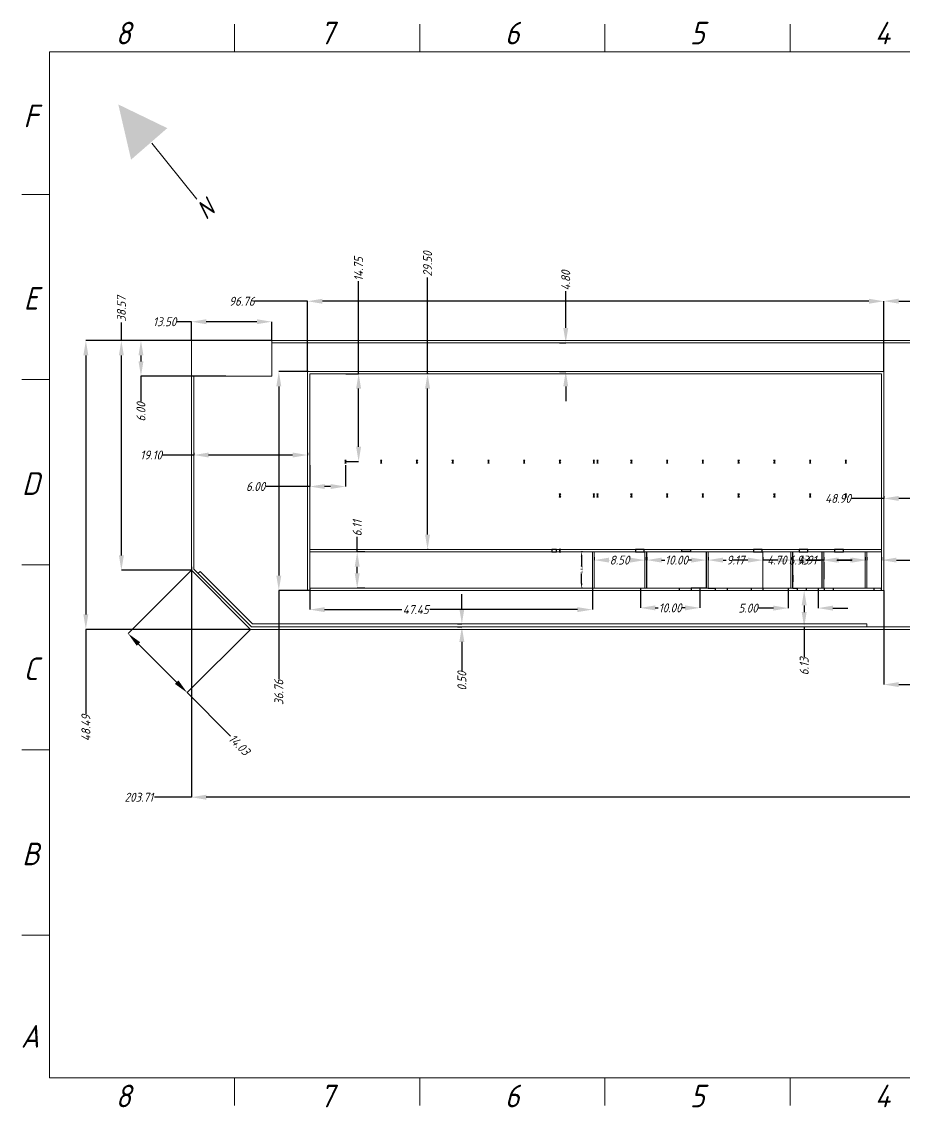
# Model space of a CAD drawing. Header units: millimetres. Extents: x 160413 to 1199701, y -1249241 to 191487.
# Drawn here: x 160413 to 308585, y -63670 to 118556 of the extents above; entities that cross this region are included whole.
import ezdxf

# ---------------------------------------------------------------- set-up
doc = ezdxf.new("R2010")
doc.units = ezdxf.units.MM
doc.header["$PDSIZE"] = -1
doc.styles.add('AM', font='geniso.shx', dxfattribs={"oblique": 15})
doc.styles.add('Geniso', font='geniso.shx', dxfattribs={"oblique": 15})
doc.dimstyles.new('AM', dxfattribs={"dimscale": 0, "dimtxt": 1500, "dimasz": 2500, "dimexe": 0.18, "dimexo": 0.0625, "dimgap": 0.09, "dimtad": 0, "dimlfac": 0.001, "dimzin": 0, "dimdsep": 46, "dimtxsty": 'Geniso', "dimcen": 0.09, "dimclrd": 1, "dimclre": 1, "dimadec": 0, "dimazin": 0, "dimtfac": 1, "dimtofl": 0, "dimtmove": 0, "dimatfit": 3, "dimfxl": 1, "dimtolj": 1, "dimtzin": 0, "dimarcsym": 0})
doc.dimstyles.new('Scale 1B2', dxfattribs={"dimscale": 0.32, "dimtxt": 1500, "dimasz": 2500, "dimexe": 0.18, "dimexo": 0.0625, "dimgap": 0.09, "dimtad": 0, "dimlfac": 0.001, "dimzin": 0, "dimdsep": 46, "dimtxsty": 'Geniso', "dimcen": 0.09, "dimclrd": 1, "dimclre": 1, "dimadec": 0, "dimazin": 0, "dimtfac": 1, "dimtofl": 0, "dimtmove": 0, "dimatfit": 3, "dimfxl": 1, "dimtolj": 1, "dimtzin": 0, "dimarcsym": 0})

# ---------------------------------------------------------------- blocks, each defined once
blk = doc.blocks.new('*D39')
at = {"color": 1, "lineweight": -2, "transparency": 16777216}
for p, q in [((208392, 71635), (199507, 71635)), ((208392, 59845), (208392, 71635)), ((302652, 71635), (210892, 71635)), ((305152, 59845), (305152, 71635))]:
    blk.add_line(p, q, dxfattribs=at)
at = {"color": 1, "transparency": 16777216}
for points in [[(210892, 72052), (210892, 71218), (208392, 71635)], [(302652, 72052), (302652, 71218), (305152, 71635)]]:
    blk.add_solid(points, dxfattribs=at)
at = {"layer": 'Defpoints', "color": 0, "transparency": 16777216}
for p in [(305152, 71635), (208392, 59845), (305152, 59845)]:
    blk.add_point(p, dxfattribs=at)
at = {"color": 0, "lineweight": 18, "transparency": 16777216, "insert": (197372, 71635), "char_height": 1500, "attachment_point": 5, "style": 'Geniso'}
blk.add_mtext('\\A1;96.76', dxfattribs=at)
blk = doc.blocks.new('*D38')
at = {"color": 1, "lineweight": -2, "transparency": 16777216}
for p, q in [((208482, 59845), (203574, 59845)), ((203575, 57345), (203575, 25585)), ((208682, 23085), (203574, 23085)), ((203575, 23085), (203575, 8187))]:
    blk.add_line(p, q, dxfattribs=at)
at = {"color": 1, "transparency": 16777216}
for points in [[(203158, 57345), (203991, 57345), (203575, 59845)], [(203158, 25585), (203991, 25585), (203575, 23085)]]:
    blk.add_solid(points, dxfattribs=at)
at = {"layer": 'Defpoints', "color": 0, "transparency": 16777216}
for p in [(208482, 59845), (203575, 23085), (208682, 23085)]:
    blk.add_point(p, dxfattribs=at)
at = {"color": 0, "lineweight": 18, "transparency": 16777216, "insert": (203575, 5980), "char_height": 1500, "attachment_point": 5, "rotation": 90, "style": 'Geniso'}
blk.add_mtext('\\A1;36.76', dxfattribs=at)
blk = doc.blocks.new('*D37')
at = {"color": 1, "lineweight": -2, "transparency": 16777216}
for p, q in [((305152, 23085), (305152, 7285)), ((323152, 22594), (323152, 7285)), ((307652, 7285), (320652, 7285)), ((323152, 7285), (325652, 7285))]:
    blk.add_line(p, q, dxfattribs=at)
at = {"color": 1, "transparency": 16777216}
for points in [[(307652, 7702), (307652, 6869), (305152, 7285)], [(320652, 7702), (320652, 6869), (323152, 7285)]]:
    blk.add_solid(points, dxfattribs=at)
at = {"layer": 'Defpoints', "color": 0, "transparency": 16777216}
for p in [(305152, 23085), (323152, 22594), (305152, 7285)]:
    blk.add_point(p, dxfattribs=at)
at = {"color": 0, "lineweight": 18, "transparency": 16777216, "insert": (327633, 7285), "char_height": 1500, "attachment_point": 5, "style": 'Geniso'}
blk.add_mtext('\\A1;18.00', dxfattribs=at)
blk = doc.blocks.new('*D29')
at = {"color": 1, "lineweight": -2, "transparency": 16777216}
for p, q in [((305152, 59758), (305152, 71648)), ((307652, 71647), (317292, 71647)), ((319792, 61045), (319792, 71648)), ((319792, 71647), (323543, 71647))]:
    blk.add_line(p, q, dxfattribs=at)
at = {"color": 1, "transparency": 16777216}
for points in [[(307652, 72064), (307652, 71231), (305152, 71647)], [(317292, 72064), (317292, 71231), (319792, 71647)]]:
    blk.add_solid(points, dxfattribs=at)
at = {"layer": 'Defpoints', "color": 0, "transparency": 16777216}
for p in [(319792, 71647), (319792, 61045), (305152, 59758)]:
    blk.add_point(p, dxfattribs=at)
at = {"color": 0, "lineweight": 18, "transparency": 16777216, "insert": (325542, 71647), "char_height": 1500, "attachment_point": 5, "style": 'Geniso'}
blk.add_mtext('\\A1;14.64', dxfattribs=at)
blk = doc.blocks.new('*D26')
at = {"color": 1, "lineweight": -2, "transparency": 16777216}
for p, q in [((291775, 23085), (291775, 23085)), ((291775, 20585), (291775, 19458)), ((291775, 16958), (291775, 16958)), ((291775, 16958), (291775, 11948))]:
    blk.add_line(p, q, dxfattribs=at)
at = {"color": 1, "transparency": 16777216}
for points in [[(291358, 20585), (292192, 20585), (291775, 23085)], [(291358, 19458), (292192, 19458), (291775, 16958)]]:
    blk.add_solid(points, dxfattribs=at)
at = {"layer": 'Defpoints', "color": 0, "transparency": 16777216}
for p in [(291775, 23085), (291775, 16958), (291775, 16958)]:
    blk.add_point(p, dxfattribs=at)
at = {"color": 0, "lineweight": 18, "transparency": 16777216, "insert": (291775, 10342), "char_height": 1500, "attachment_point": 5, "rotation": 90, "style": 'Geniso'}
blk.add_mtext('\\A1;6.13', dxfattribs=at)
blk = doc.blocks.new('*D25')
at = {"color": 1, "lineweight": -2, "transparency": 16777216}
for p, q in [((189292, 45820), (183969, 45820)), ((189292, 46202), (189292, 45819)), ((205892, 45820), (191792, 45820)), ((208392, 46202), (208392, 45819))]:
    blk.add_line(p, q, dxfattribs=at)
at = {"color": 1, "transparency": 16777216}
for points in [[(191792, 46236), (191792, 45403), (189292, 45820)], [(205892, 46236), (205892, 45403), (208392, 45820)]]:
    blk.add_solid(points, dxfattribs=at)
at = {"layer": 'Defpoints', "color": 0, "transparency": 16777216}
for p in [(189292, 46203), (208392, 46203), (208392, 45820)]:
    blk.add_point(p, dxfattribs=at)
at = {"color": 0, "lineweight": 18, "transparency": 16777216, "insert": (182135, 45820), "char_height": 1500, "attachment_point": 5, "style": 'Geniso'}
blk.add_mtext('\\A1;19.10', dxfattribs=at)
blk = doc.blocks.new('*D24')
at = {"color": 1, "lineweight": -2, "transparency": 16777216}
for p, q in [((194665, 65045), (180434, 65045)), ((180434, 62545), (180434, 61545)), ((194665, 59045), (180434, 59045)), ((180434, 59045), (180434, 54798))]:
    blk.add_line(p, q, dxfattribs=at)
at = {"color": 1, "transparency": 16777216}
for points in [[(180017, 62545), (180851, 62545), (180434, 65045)], [(180017, 61545), (180851, 61545), (180434, 59045)]]:
    blk.add_solid(points, dxfattribs=at)
at = {"layer": 'Defpoints', "color": 0, "transparency": 16777216}
for p in [(194665, 65045), (180434, 59045), (194665, 59045)]:
    blk.add_point(p, dxfattribs=at)
at = {"color": 0, "lineweight": 18, "transparency": 16777216, "insert": (180434, 53052), "char_height": 1500, "attachment_point": 5, "rotation": 90, "style": 'Geniso'}
blk.add_mtext('\\A1;6.00', dxfattribs=at)
blk = doc.blocks.new('*D23')
at = {"color": 1, "lineweight": -2, "transparency": 16777216}
for p, q in [((251749, 67145), (251749, 73326)), ((250690, 64645), (251749, 64645)), ((250690, 59845), (251749, 59845)), ((251749, 57345), (251749, 54845))]:
    blk.add_line(p, q, dxfattribs=at)
at = {"color": 1, "transparency": 16777216}
for points in [[(251332, 67145), (252166, 67145), (251749, 64645)], [(251332, 57345), (252166, 57345), (251749, 59845)]]:
    blk.add_solid(points, dxfattribs=at)
at = {"layer": 'Defpoints', "color": 0, "transparency": 16777216}
for p in [(250690, 64645), (251749, 64645), (250690, 59845)]:
    blk.add_point(p, dxfattribs=at)
at = {"color": 0, "lineweight": 18, "transparency": 16777216, "insert": (251749, 75107), "char_height": 1500, "attachment_point": 5, "rotation": 90, "style": 'Geniso'}
blk.add_mtext('\\A1;4.80', dxfattribs=at)
blk = doc.blocks.new('*D22')
at = {"color": 1, "lineweight": -2, "transparency": 16777216}
for p, q in [((177147, 65045), (177147, 68063)), ((188892, 65045), (177147, 65045)), ((177147, 28979), (177147, 62545)), ((188892, 26479), (177147, 26479))]:
    blk.add_line(p, q, dxfattribs=at)
at = {"color": 1, "transparency": 16777216}
for points in [[(176730, 62545), (177564, 62545), (177147, 65045)], [(176730, 28979), (177564, 28979), (177147, 26479)]]:
    blk.add_solid(points, dxfattribs=at)
at = {"layer": 'Defpoints', "color": 0, "transparency": 16777216}
for p in [(188892, 65045), (177147, 26479), (188892, 26479)]:
    blk.add_point(p, dxfattribs=at)
at = {"color": 0, "lineweight": 18, "transparency": 16777216, "insert": (177147, 70344), "char_height": 1500, "attachment_point": 5, "rotation": 90, "style": 'Geniso'}
blk.add_mtext('\\A1;38.57', dxfattribs=at)
blk = doc.blocks.new('*D21')
at = {"color": 1, "lineweight": -2, "transparency": 16777216}
for p, q in [((188892, 27036), (188893, -11626)), ((392598, 27044), (392600, -11619)), ((188893, -11626), (182730, -11626)), ((390100, -11619), (191393, -11626))]:
    blk.add_line(p, q, dxfattribs=at)
at = {"color": 1, "transparency": 16777216}
for points in [[(191393, -11209), (191393, -12043), (188893, -11626)], [(390100, -11202), (390100, -12036), (392600, -11619)]]:
    blk.add_solid(points, dxfattribs=at)
at = {"layer": 'Defpoints', "color": 0, "transparency": 16777216}
for p in [(188892, 27037), (392598, 27044), (392600, -11619)]:
    blk.add_point(p, dxfattribs=at)
at = {"color": 0, "lineweight": 18, "transparency": 16777216, "insert": (180074, -11626), "char_height": 1500, "attachment_point": 5, "rotation": 0.00205, "style": 'Geniso'}
blk.add_mtext('\\A1;203.71', dxfattribs=at)
blk = doc.blocks.new('*D20')
at = {"color": 1, "lineweight": -2, "transparency": 16777216}
for p, q in [((202392, 65045), (171181, 65045)), ((171182, 62545), (171182, 19058)), ((198814, 16558), (171181, 16558)), ((171182, 16558), (171182, 2402))]:
    blk.add_line(p, q, dxfattribs=at)
at = {"color": 1, "transparency": 16777216}
for points in [[(170765, 62545), (171598, 62545), (171182, 65045)], [(170765, 19058), (171598, 19058), (171182, 16558)]]:
    blk.add_solid(points, dxfattribs=at)
at = {"layer": 'Defpoints', "color": 0, "transparency": 16777216}
for p in [(202392, 65045), (171182, 16558), (198814, 16558)]:
    blk.add_point(p, dxfattribs=at)
at = {"color": 0, "lineweight": 18, "transparency": 16777216, "insert": (171182, 8), "char_height": 1500, "attachment_point": 5, "rotation": 90, "style": 'Geniso'}
blk.add_mtext('\\A1;48.49', dxfattribs=at)
blk = doc.blocks.new('*D15')
at = {"color": 1, "lineweight": -2, "transparency": 16777216}
for p, q in [((234308, 19958), (234308, 22458)), ((233551, 17458), (234308, 17458)), ((233551, 16958), (234308, 16958)), ((234308, 14458), (234308, 9616))]:
    blk.add_line(p, q, dxfattribs=at)
at = {"color": 1, "transparency": 16777216}
for points in [[(233891, 19958), (234725, 19958), (234308, 17458)], [(233891, 14458), (234725, 14458), (234308, 16958)]]:
    blk.add_solid(points, dxfattribs=at)
at = {"layer": 'Defpoints', "color": 0, "transparency": 16777216}
for p in [(233551, 17458), (233551, 16958), (234308, 16958)]:
    blk.add_point(p, dxfattribs=at)
at = {"color": 0, "lineweight": 18, "transparency": 16777216, "insert": (234308, 7879), "char_height": 1500, "attachment_point": 5, "rotation": 90, "style": 'Geniso'}
blk.add_mtext('\\A1;0.50', dxfattribs=at)
blk = doc.blocks.new('*D14')
at = {"color": 1, "lineweight": -2, "transparency": 16777216}
for p, q in [((228549, 59465), (228549, 75615)), ((228649, 59465), (228549, 59465)), ((228549, 32465), (228549, 56965)), ((228649, 29965), (228549, 29965))]:
    blk.add_line(p, q, dxfattribs=at)
at = {"color": 1, "transparency": 16777216}
for points in [[(228132, 56965), (228966, 56965), (228549, 59465)], [(228132, 32465), (228966, 32465), (228549, 29965)]]:
    blk.add_solid(points, dxfattribs=at)
at = {"layer": 'Defpoints', "color": 0, "transparency": 16777216}
for p in [(228549, 59465), (228650, 59465), (228650, 29965)]:
    blk.add_point(p, dxfattribs=at)
at = {"color": 0, "lineweight": 18, "transparency": 16777216, "insert": (228549, 77889), "char_height": 1500, "attachment_point": 5, "rotation": 90, "style": 'Geniso'}
blk.add_mtext('\\A1;29.50', dxfattribs=at)
blk = doc.blocks.new('*D13')
at = {"color": 1, "lineweight": -2, "transparency": 16777216}
for p, q in [((216973, 59465), (216973, 75008)), ((214832, 59465), (216973, 59465)), ((216973, 47215), (216973, 56965)), ((214832, 44715), (216973, 44715))]:
    blk.add_line(p, q, dxfattribs=at)
at = {"color": 1, "transparency": 16777216}
for points in [[(216556, 56965), (217389, 56965), (216973, 59465)], [(216556, 47215), (217389, 47215), (216973, 44715)]]:
    blk.add_solid(points, dxfattribs=at)
at = {"layer": 'Defpoints', "color": 0, "transparency": 16777216}
for p in [(214831, 59465), (216973, 59465), (214831, 44715)]:
    blk.add_point(p, dxfattribs=at)
at = {"color": 0, "lineweight": 18, "transparency": 16777216, "insert": (216973, 77036), "char_height": 1500, "attachment_point": 5, "rotation": 90, "style": 'Geniso'}
blk.add_mtext('\\A1;14.75', dxfattribs=at)
blk = doc.blocks.new('*D12')
at = {"color": 1, "lineweight": -2, "transparency": 16777216}
for p, q in [((208772, 44117), (208772, 40531)), ((214772, 44117), (214772, 40531)), ((208772, 40531), (201426, 40531)), ((212272, 40531), (211272, 40531))]:
    blk.add_line(p, q, dxfattribs=at)
at = {"color": 1, "transparency": 16777216}
for points in [[(211272, 40948), (211272, 40114), (208772, 40531)], [(212272, 40948), (212272, 40114), (214772, 40531)]]:
    blk.add_solid(points, dxfattribs=at)
at = {"layer": 'Defpoints', "color": 0, "transparency": 16777216}
for p in [(208772, 44117), (214772, 44117), (214772, 40531)]:
    blk.add_point(p, dxfattribs=at)
at = {"color": 0, "lineweight": 18, "transparency": 16777216, "insert": (199679, 40531), "char_height": 1500, "attachment_point": 5, "style": 'Geniso'}
blk.add_mtext('\\A1;6.00', dxfattribs=at)
blk = doc.blocks.new('*D11')
at = {"color": 1, "lineweight": -2, "transparency": 16777216}
for p, q in [((188892, 26479), (178266, 15853)), ((198814, 16557), (188188, 5932)), ((180034, 14086), (186420, 7700)), ((188188, 5932), (195475, -1355))]:
    blk.add_line(p, q, dxfattribs=at)
at = {"color": 1, "transparency": 16777216}
for points in [[(180329, 14380), (179740, 13791), (178266, 15854)], [(186715, 7994), (186126, 7405), (188188, 5932)]]:
    blk.add_solid(points, dxfattribs=at)
at = {"layer": 'Defpoints', "color": 0, "transparency": 16777216}
for p in [(188892, 26479), (198814, 16558), (188188, 5932)]:
    blk.add_point(p, dxfattribs=at)
at = {"color": 0, "lineweight": 18, "transparency": 16777216, "insert": (196935, -2815), "char_height": 1500, "attachment_point": 5, "rotation": 315, "style": 'Geniso'}
blk.add_mtext('\\A1;14.03', dxfattribs=at)
blk = doc.blocks.new('*D10')
at = {"color": 1, "lineweight": -2, "transparency": 16777216}
for p, q in [((305152, 38535), (299766, 38535)), ((305152, 38897), (305152, 38535)), ((351547, 38535), (307652, 38535)), ((354047, 38897), (354047, 38535))]:
    blk.add_line(p, q, dxfattribs=at)
at = {"color": 1, "transparency": 16777216}
for points in [[(307652, 38952), (307652, 38119), (305152, 38535)], [(351547, 38952), (351547, 38119), (354047, 38535)]]:
    blk.add_solid(points, dxfattribs=at)
at = {"layer": 'Defpoints', "color": 0, "transparency": 16777216}
for p in [(305152, 38897), (354047, 38897), (354047, 38535)]:
    blk.add_point(p, dxfattribs=at)
at = {"color": 0, "lineweight": 18, "transparency": 16777216, "insert": (297457, 38535), "char_height": 1500, "attachment_point": 5, "style": 'Geniso'}
blk.add_mtext('\\A1;48.90', dxfattribs=at)
blk = doc.blocks.new('*D7')
at = {"color": 1, "lineweight": -2, "transparency": 16777216}
for p, q in [((188892, 68194), (186392, 68194)), ((188892, 65045), (188892, 68194)), ((199892, 68194), (191392, 68194)), ((202392, 65045), (202392, 68194))]:
    blk.add_line(p, q, dxfattribs=at)
at = {"color": 1, "transparency": 16777216}
for points in [[(191392, 68611), (191392, 67778), (188892, 68194)], [(199892, 68611), (199892, 67778), (202392, 68194)]]:
    blk.add_solid(points, dxfattribs=at)
at = {"layer": 'Defpoints', "color": 0, "transparency": 16777216}
for p in [(202392, 68194), (188892, 65045), (202392, 65045)]:
    blk.add_point(p, dxfattribs=at)
at = {"color": 0, "lineweight": 18, "transparency": 16777216, "insert": (184411, 68194), "char_height": 1500, "attachment_point": 5, "style": 'Geniso'}
blk.add_mtext('\\A1;13.50', dxfattribs=at)
blk = doc.blocks.new('*D3')
at = {"color": 1, "lineweight": -2, "transparency": 16777216}
for p, q in [((289112, 23465), (289112, 20120)), ((294112, 23465), (294112, 20120)), ((286612, 20120), (284112, 20120)), ((296612, 20120), (299112, 20120))]:
    blk.add_line(p, q, dxfattribs=at)
at = {"color": 1, "transparency": 16777216}
for points in [[(286612, 20537), (286612, 19704), (289112, 20120)], [(296612, 20537), (296612, 19704), (294112, 20120)]]:
    blk.add_solid(points, dxfattribs=at)
at = {"layer": 'Defpoints', "color": 0, "transparency": 16777216}
for p in [(289112, 23465), (294112, 23465), (289112, 20120)]:
    blk.add_point(p, dxfattribs=at)
at = {"color": 0, "lineweight": 18, "transparency": 16777216, "insert": (282365, 20120), "char_height": 1500, "attachment_point": 5, "style": 'Geniso'}
blk.add_mtext('\\A1;5.00', dxfattribs=at)
blk = doc.blocks.new('*D4')
at = {"color": 1, "lineweight": -2, "transparency": 16777216}
for p, q in [((264272, 23465), (264272, 20162)), ((274272, 23465), (274272, 20162)), ((266772, 20162), (267291, 20162)), ((271772, 20162), (271253, 20162))]:
    blk.add_line(p, q, dxfattribs=at)
at = {"color": 1, "transparency": 16777216}
for points in [[(266772, 20578), (266772, 19745), (264272, 20162)], [(271772, 20578), (271772, 19745), (274272, 20162)]]:
    blk.add_solid(points, dxfattribs=at)
at = {"layer": 'Defpoints', "color": 0, "transparency": 16777216}
for p in [(264272, 23465), (274272, 23465), (264272, 20162)]:
    blk.add_point(p, dxfattribs=at)
at = {"color": 0, "lineweight": 18, "transparency": 16777216, "insert": (269272, 20162), "char_height": 1500, "attachment_point": 5, "style": 'Geniso'}
blk.add_mtext('\\A1;10.00', dxfattribs=at)
blk = doc.blocks.new('*D5')
at = {"color": 1, "lineweight": -2, "transparency": 16777216}
for p, q in [((208772, 23465), (208772, 19868)), ((256222, 23465), (256222, 19868)), ((211272, 19868), (224206, 19868)), ((253722, 19868), (228912, 19868))]:
    blk.add_line(p, q, dxfattribs=at)
at = {"color": 1, "transparency": 16777216}
for points in [[(211272, 20285), (211272, 19451), (208772, 19868)], [(253722, 20285), (253722, 19451), (256222, 19868)]]:
    blk.add_solid(points, dxfattribs=at)
at = {"layer": 'Defpoints', "color": 0, "transparency": 16777216}
for p in [(208772, 23465), (256222, 23465), (208772, 19868)]:
    blk.add_point(p, dxfattribs=at)
at = {"color": 0, "lineweight": 18, "transparency": 16777216, "insert": (226559, 19868), "char_height": 1500, "attachment_point": 5, "style": 'Geniso'}
blk.add_mtext('\\A1;47.45', dxfattribs=at)
blk = doc.blocks.new('*D6')
at = {"color": 1, "lineweight": -2, "transparency": 16777216}
for p, q in [((216736, 29575), (216736, 32075)), ((218023, 29575), (216736, 29575)), ((216736, 25965), (216736, 27075)), ((218023, 23465), (216736, 23465))]:
    blk.add_line(p, q, dxfattribs=at)
at = {"color": 1, "transparency": 16777216}
for points in [[(216319, 27075), (217153, 27075), (216736, 29575)], [(216319, 25965), (217153, 25965), (216736, 23465)]]:
    blk.add_solid(points, dxfattribs=at)
at = {"layer": 'Defpoints', "color": 0, "transparency": 16777216}
for p in [(216736, 29575), (218023, 29575), (218023, 23465)]:
    blk.add_point(p, dxfattribs=at)
at = {"color": 0, "lineweight": 18, "transparency": 16777216, "insert": (216736, 33531), "char_height": 1500, "attachment_point": 5, "rotation": 90, "style": 'Geniso'}
blk.add_mtext('\\A1;6.11', dxfattribs=at)
blk = doc.blocks.new('*D123')
at = {"color": 1, "lineweight": -2, "transparency": 16777216}
for p, q in [((299812, 28179), (297312, 28179)), ((302312, 28687), (302312, 28179)), ((304772, 28687), (304772, 28179)), ((307272, 28179), (309772, 28179))]:
    blk.add_line(p, q, dxfattribs=at)
at = {"color": 1, "transparency": 16777216}
for points in [[(299812, 28596), (299812, 27762), (302312, 28179)], [(307272, 28596), (307272, 27762), (304772, 28179)]]:
    blk.add_solid(points, dxfattribs=at)
at = {"layer": 'Defpoints', "color": 0, "transparency": 16777216}
for p in [(302312, 28687), (302312, 28179), (304772, 28687)]:
    blk.add_point(p, dxfattribs=at)
at = {"color": 0, "lineweight": 18, "transparency": 16777216, "insert": (311529, 28179), "char_height": 1500, "attachment_point": 5, "style": 'Geniso'}
blk.add_mtext('\\A1;2.46', dxfattribs=at)
blk = doc.blocks.new('*D122')
at = {"color": 1, "lineweight": -2, "transparency": 16777216}
for p, q in [((295072, 28179), (292572, 28179)), ((295072, 28672), (295072, 28179)), ((299502, 28179), (297572, 28179)), ((302002, 28672), (302002, 28179))]:
    blk.add_line(p, q, dxfattribs=at)
at = {"color": 1, "transparency": 16777216}
for points in [[(297572, 28596), (297572, 27762), (295072, 28179)], [(299502, 28596), (299502, 27762), (302002, 28179)]]:
    blk.add_solid(points, dxfattribs=at)
at = {"layer": 'Defpoints', "color": 0, "transparency": 16777216}
for p in [(295072, 28672), (295072, 28179), (302002, 28672)]:
    blk.add_point(p, dxfattribs=at)
at = {"color": 0, "lineweight": 18, "transparency": 16777216, "insert": (290813, 28179), "char_height": 1500, "attachment_point": 5, "style": 'Geniso'}
blk.add_mtext('\\A1;6.93', dxfattribs=at)
blk = doc.blocks.new('*D121')
at = {"color": 1, "lineweight": -2, "transparency": 16777216}
for p, q in [((287352, 28179), (284852, 28179)), ((289852, 28653), (289852, 28179)), ((294762, 28653), (294762, 28179)), ((297262, 28179), (299762, 28179))]:
    blk.add_line(p, q, dxfattribs=at)
at = {"color": 1, "transparency": 16777216}
for points in [[(287352, 28596), (287352, 27762), (289852, 28179)], [(297262, 28596), (297262, 27762), (294762, 28179)]]:
    blk.add_solid(points, dxfattribs=at)
at = {"layer": 'Defpoints', "color": 0, "transparency": 16777216}
for p in [(289852, 28654), (289852, 28179), (294762, 28654)]:
    blk.add_point(p, dxfattribs=at)
at = {"color": 0, "lineweight": 18, "transparency": 16777216, "insert": (292307, 28179), "char_height": 1500, "attachment_point": 5, "style": 'Geniso'}
blk.add_mtext('\\A1;4.91', dxfattribs=at)
blk = doc.blocks.new('*D120')
at = {"color": 1, "lineweight": -2, "transparency": 16777216}
for p, q in [((282342, 28179), (279842, 28179)), ((284842, 28667), (284842, 28179)), ((289542, 28667), (289542, 28179)), ((292042, 28179), (294542, 28179))]:
    blk.add_line(p, q, dxfattribs=at)
at = {"color": 1, "transparency": 16777216}
for points in [[(282342, 28596), (282342, 27762), (284842, 28179)], [(292042, 28596), (292042, 27762), (289542, 28179)]]:
    blk.add_solid(points, dxfattribs=at)
at = {"layer": 'Defpoints', "color": 0, "transparency": 16777216}
for p in [(284842, 28667), (284842, 28179), (289542, 28667)]:
    blk.add_point(p, dxfattribs=at)
at = {"color": 0, "lineweight": 18, "transparency": 16777216, "insert": (287192, 28179), "char_height": 1500, "attachment_point": 5, "style": 'Geniso'}
blk.add_mtext('\\A1;4.70', dxfattribs=at)
blk = doc.blocks.new('*D119')
at = {"color": 1, "lineweight": -2, "transparency": 16777216}
for p, q in [((275652, 28665), (275652, 28179)), ((278152, 28179), (278703, 28179)), ((282322, 28179), (281771, 28179)), ((284822, 28665), (284822, 28179))]:
    blk.add_line(p, q, dxfattribs=at)
at = {"color": 1, "transparency": 16777216}
for points in [[(278152, 28596), (278152, 27762), (275652, 28179)], [(282322, 28596), (282322, 27762), (284822, 28179)]]:
    blk.add_solid(points, dxfattribs=at)
at = {"layer": 'Defpoints', "color": 0, "transparency": 16777216}
for p in [(275652, 28665), (275652, 28179), (284822, 28665)]:
    blk.add_point(p, dxfattribs=at)
at = {"color": 0, "lineweight": 18, "transparency": 16777216, "insert": (280237, 28179), "char_height": 1500, "attachment_point": 5, "style": 'Geniso'}
blk.add_mtext('\\A1;9.17', dxfattribs=at)
blk = doc.blocks.new('*D118')
at = {"color": 1, "lineweight": -2, "transparency": 16777216}
for p, q in [((265342, 28667), (265342, 28179)), ((267842, 28179), (268361, 28179)), ((272842, 28179), (272323, 28179)), ((275342, 28667), (275342, 28179))]:
    blk.add_line(p, q, dxfattribs=at)
at = {"color": 1, "transparency": 16777216}
for points in [[(267842, 28596), (267842, 27762), (265342, 28179)], [(272842, 28596), (272842, 27762), (275342, 28179)]]:
    blk.add_solid(points, dxfattribs=at)
at = {"layer": 'Defpoints', "color": 0, "transparency": 16777216}
for p in [(265342, 28668), (265342, 28179), (275342, 28668)]:
    blk.add_point(p, dxfattribs=at)
at = {"color": 0, "lineweight": 18, "transparency": 16777216, "insert": (270342, 28179), "char_height": 1500, "attachment_point": 5, "style": 'Geniso'}
blk.add_mtext('\\A1;10.00', dxfattribs=at)
blk = doc.blocks.new('*D117')
at = {"color": 1, "lineweight": -2, "transparency": 16777216}
for p, q in [((256532, 28650), (256532, 28179)), ((259032, 28179), (259035, 28179)), ((262532, 28179), (262528, 28179)), ((265032, 28650), (265032, 28179))]:
    blk.add_line(p, q, dxfattribs=at)
at = {"color": 1, "transparency": 16777216}
for points in [[(259032, 28596), (259032, 27762), (256532, 28179)], [(262532, 28596), (262532, 27762), (265032, 28179)]]:
    blk.add_solid(points, dxfattribs=at)
at = {"layer": 'Defpoints', "color": 0, "transparency": 16777216}
for p in [(256532, 28650), (256532, 28179), (265032, 28650)]:
    blk.add_point(p, dxfattribs=at)
at = {"color": 0, "lineweight": 18, "transparency": 16777216, "insert": (260782, 28179), "char_height": 1500, "attachment_point": 5, "style": 'Geniso'}
blk.add_mtext('\\A1;8.50', dxfattribs=at)
blk = doc.blocks.new('*D116')
at = {"color": 1, "lineweight": -2, "transparency": 16777216}
for p, q in [((254578, 29575), (254413, 29575)), ((254413, 28775), (254413, 27082)), ((254413, 24265), (254413, 25958)), ((254578, 23465), (254413, 23465))]:
    blk.add_line(p, q, dxfattribs=at)
at = {"color": 1, "transparency": 16777216}
for points in [[(254279, 28775), (254546, 28775), (254413, 29575)], [(254279, 24265), (254546, 24265), (254413, 23465)]]:
    blk.add_solid(points, dxfattribs=at)
at = {"layer": 'Defpoints', "color": 0, "transparency": 16777216}
for p in [(254413, 29575), (254578, 29575), (254578, 23465)]:
    blk.add_point(p, dxfattribs=at)
at = {"color": 0, "transparency": 16777216, "insert": (254413, 26520), "char_height": 480, "attachment_point": 5, "rotation": 90, "style": 'Geniso'}
blk.add_mtext('\\A1;5.63', dxfattribs=at)

msp = doc.modelspace()

# ---------------------------------------------------------------- linework, layer by layer
at = {"color": 7, "lineweight": 18}
for p, q in [((196159.93, 113499.138), (196159.93, 118161.771)), ((227244.146, 113499.138), (227244.146, 118161.771)), ((258328.363, 113499.138), (258328.363, 118161.771)), ((289412.58, 118161.771), (289412.58, 113499.138)), ((289412.58, 113499.138), (289412.58, 118161.771)), ((165075.713, -58707.423), (165075.713, 113499.138)), ((165075.713, 113499.138), (413749.447, 113499.138)), ((165075.713, 89564.291), (160413.08, 89564.291)), ((188891.896, 65044.866), (188891.896, 59044.866)), ((202391.896, 65044.866), (188891.896, 65044.866)), ((202391.896, 59044.866), (202391.896, 65044.866)), ((382415.883, 65044.866), (202391.896, 65044.866)), ((202391.896, 64644.865), (382108.953, 64644.865)), ((165075.713, 58480.074), (160413.08, 58480.074)), ((188891.896, 59044.866), (202391.896, 59044.866)), ((188891.896, 59044.866), (188891.896, 26479.179)), ((189291.898, 26644.865), (189291.898, 59044.866)), ((208391.896, 59844.865), (208391.896, 23084.865)), ((208481.9, 59844.865), (208391.896, 59844.865)), ((304771.897, 59464.864), (208771.901, 59464.864)), ((208771.901, 59464.864), (208771.901, 23464.865)), ((304771.897, 23464.865), (304771.897, 59464.864)), ((305151.898, 59844.865), (305061.897, 59844.865)), ((305151.898, 23084.865), (305151.898, 59844.865)), ((304771.897, 23464.865), (304771.897, 47097.791)), ((305151.898, 23084.865), (305151.898, 47097.791)), ((214646.901, 44979.866), (214712.354, 44841.093)), ((214896.901, 44979.866), (214646.901, 44979.866)), ((214712.354, 44588.636), (214646.901, 44449.865)), ((214646.901, 44449.865), (214896.901, 44449.865)), ((214712.354, 44841.093), (214712.354, 44588.636)), ((214831.441, 44841.093), (214896.901, 44979.866)), ((214831.441, 44588.636), (214831.441, 44841.093)), ((214896.901, 44449.865), (214831.441, 44588.636)), ((220646.901, 44979.866), (220712.354, 44841.093)), ((220896.901, 44979.866), (220646.901, 44979.866)), ((220712.354, 44588.636), (220646.901, 44449.865)), ((220646.901, 44449.865), (220896.901, 44449.865)), ((220712.354, 44841.093), (220712.354, 44588.636)), ((220831.441, 44841.093), (220896.901, 44979.866)), ((220831.441, 44588.636), (220831.441, 44841.093)), ((220896.901, 44449.865), (220831.441, 44588.636)), ((226646.897, 44979.866), (226712.358, 44841.093)), ((226896.897, 44979.866), (226646.897, 44979.866)), ((226712.358, 44588.636), (226646.897, 44449.865)), ((226646.897, 44449.865), (226896.897, 44449.865)), ((226712.358, 44841.093), (226712.358, 44588.636)), ((226831.441, 44841.093), (226896.897, 44979.866)), ((226831.441, 44588.636), (226831.441, 44841.093)), ((226896.897, 44449.865), (226831.441, 44588.636)), ((232646.897, 44979.866), (232712.358, 44841.093)), ((232896.897, 44979.866), (232646.897, 44979.866)), ((232712.358, 44588.636), (232646.897, 44449.865)), ((232646.897, 44449.865), (232896.897, 44449.865)), ((232712.358, 44841.093), (232712.358, 44588.636)), ((232831.441, 44841.093), (232896.897, 44979.866)), ((232831.441, 44588.636), (232831.441, 44841.093)), ((232896.897, 44449.865), (232831.441, 44588.636)), ((238646.897, 44979.866), (238712.358, 44841.093)), ((238896.897, 44979.866), (238646.897, 44979.866)), ((238712.358, 44588.636), (238646.897, 44449.865)), ((238646.897, 44449.865), (238896.897, 44449.865)), ((238712.358, 44841.093), (238712.358, 44588.636)), ((238831.441, 44841.093), (238896.897, 44979.866)), ((238831.441, 44588.636), (238831.441, 44841.093)), ((238896.897, 44449.865), (238831.441, 44588.636)), ((244646.897, 44979.866), (244712.358, 44841.093)), ((244896.897, 44979.866), (244646.897, 44979.866)), ((244712.358, 44588.636), (244646.897, 44449.865)), ((244646.897, 44449.865), (244896.897, 44449.865)), ((244712.358, 44841.093), (244712.358, 44588.636)), ((244831.441, 44841.093), (244896.897, 44979.866)), ((244831.441, 44588.636), (244831.441, 44841.093)), ((244896.897, 44449.865), (244831.441, 44588.636)), ((250646.897, 44979.866), (250712.358, 44841.093)), ((250896.897, 44979.866), (250646.897, 44979.866)), ((250712.358, 44588.636), (250646.897, 44449.865)), ((250646.897, 44449.865), (250896.897, 44449.865)), ((250712.358, 44841.093), (250712.358, 44588.636)), ((250831.441, 44841.093), (250896.897, 44979.866)), ((250831.441, 44588.636), (250831.441, 44841.093)), ((250896.897, 44449.865), (250831.441, 44588.636)), ((256337.358, 44979.866), (256402.814, 44841.093)), ((256587.358, 44979.866), (256337.358, 44979.866)), ((256402.814, 44588.636), (256337.358, 44449.865)), ((256337.358, 44449.865), (256587.358, 44449.865)), ((256402.814, 44841.093), (256402.814, 44588.636)), ((256521.897, 44841.093), (256587.358, 44979.866)), ((256521.897, 44588.636), (256521.897, 44841.093)), ((256587.358, 44449.865), (256521.897, 44588.636)), ((256956.441, 44979.866), (257021.897, 44841.093)), ((257206.441, 44979.866), (256956.441, 44979.866)), ((257021.897, 44588.636), (256956.441, 44449.865)), ((256956.441, 44449.865), (257206.441, 44449.865)), ((257021.897, 44841.093), (257021.897, 44588.636)), ((257140.981, 44841.093), (257206.441, 44979.866)), ((257140.981, 44588.636), (257140.981, 44841.093)), ((257206.441, 44449.865), (257140.981, 44588.636)), ((262646.897, 44979.866), (262712.356, 44841.093)), ((262896.897, 44979.866), (262646.897, 44979.866)), ((262712.356, 44588.636), (262646.897, 44449.865)), ((262646.897, 44449.865), (262896.897, 44449.865)), ((262712.356, 44841.093), (262712.356, 44588.636)), ((262831.439, 44841.093), (262896.897, 44979.866)), ((262831.439, 44588.636), (262831.439, 44841.093)), ((262896.897, 44449.865), (262831.439, 44588.636)), ((268646.897, 44979.866), (268712.356, 44841.093)), ((268896.897, 44979.866), (268646.897, 44979.866)), ((268712.356, 44588.636), (268646.897, 44449.865)), ((268646.897, 44449.865), (268896.897, 44449.865)), ((268712.356, 44841.093), (268712.356, 44588.636)), ((268831.439, 44841.093), (268896.897, 44979.866)), ((268831.439, 44588.636), (268831.439, 44841.093)), ((268896.897, 44449.865), (268831.439, 44588.636)), ((274646.897, 44979.866), (274712.356, 44841.093)), ((274896.897, 44979.866), (274646.897, 44979.866)), ((274712.356, 44588.636), (274646.897, 44449.865)), ((274646.897, 44449.865), (274896.897, 44449.865)), ((274712.356, 44841.093), (274712.356, 44588.636)), ((274831.439, 44841.093), (274896.897, 44979.866)), ((274831.439, 44588.636), (274831.439, 44841.093)), ((274896.897, 44449.865), (274831.439, 44588.636)), ((280646.897, 44979.866), (280712.356, 44841.093)), ((280896.897, 44979.866), (280646.897, 44979.866)), ((280712.356, 44588.636), (280646.897, 44449.865)), ((280646.897, 44449.865), (280896.897, 44449.865)), ((280712.356, 44841.093), (280712.356, 44588.636)), ((280831.439, 44841.093), (280896.897, 44979.866)), ((280831.439, 44588.636), (280831.439, 44841.093)), ((280896.897, 44449.865), (280831.439, 44588.636)), ((286646.898, 44979.866), (286712.356, 44841.093)), ((286896.898, 44979.866), (286646.898, 44979.866)), ((286712.356, 44588.636), (286646.898, 44449.865)), ((286646.898, 44449.865), (286896.898, 44449.865)), ((286712.356, 44841.093), (286712.356, 44588.636)), ((286831.439, 44841.093), (286896.898, 44979.866)), ((286831.439, 44588.636), (286831.439, 44841.093)), ((286896.898, 44449.865), (286831.439, 44588.636)), ((292646.898, 44979.866), (292712.356, 44841.093)), ((292896.898, 44979.866), (292646.898, 44979.866)), ((292712.356, 44588.636), (292646.898, 44449.865)), ((292646.898, 44449.865), (292896.898, 44449.865)), ((292712.356, 44841.093), (292712.356, 44588.636)), ((292831.439, 44841.093), (292896.898, 44979.866)), ((292831.439, 44588.636), (292831.439, 44841.093)), ((292896.898, 44449.865), (292831.439, 44588.636)), ((298646.897, 44979.866), (298712.356, 44841.093)), ((298896.897, 44979.866), (298646.897, 44979.866)), ((298712.356, 44588.636), (298646.897, 44449.865)), ((298646.897, 44449.865), (298896.897, 44449.865)), ((298712.356, 44841.093), (298712.356, 44588.636)), ((298831.439, 44841.093), (298896.897, 44979.866)), ((298831.439, 44588.636), (298831.439, 44841.093)), ((298896.897, 44449.865), (298831.439, 44588.636)), ((250646.897, 39285.036), (250712.358, 39146.263)), ((250896.897, 39285.036), (250646.897, 39285.036)), ((250712.358, 38893.806), (250646.897, 38755.035)), ((250646.897, 38755.035), (250896.897, 38755.035)), ((250712.358, 39146.263), (250712.358, 38893.806)), ((250831.441, 39146.263), (250896.897, 39285.036)), ((250831.441, 38893.806), (250831.441, 39146.263)), ((250896.897, 38755.035), (250831.441, 38893.806)), ((256337.358, 39285.036), (256402.814, 39146.263)), ((256587.358, 39285.036), (256337.358, 39285.036)), ((256402.814, 38893.806), (256337.358, 38755.035)), ((256337.358, 38755.035), (256587.358, 38755.035)), ((256402.814, 39146.263), (256402.814, 38893.806)), ((256521.897, 39146.263), (256587.358, 39285.036)), ((256521.897, 38893.806), (256521.897, 39146.263)), ((256587.358, 38755.035), (256521.897, 38893.806)), ((256956.441, 39285.036), (257021.897, 39146.263)), ((257206.441, 39285.036), (256956.441, 39285.036)), ((257021.897, 38893.806), (256956.441, 38755.035)), ((256956.441, 38755.035), (257206.441, 38755.035)), ((257021.897, 39146.263), (257021.897, 38893.806)), ((257140.981, 39146.263), (257206.441, 39285.036)), ((257140.981, 38893.806), (257140.981, 39146.263)), ((257206.441, 38755.035), (257140.981, 38893.806)), ((262646.897, 39285.036), (262712.356, 39146.263)), ((262896.897, 39285.036), (262646.897, 39285.036)), ((262712.356, 38893.806), (262646.897, 38755.035)), ((262646.897, 38755.035), (262896.897, 38755.035)), ((262712.356, 39146.263), (262712.356, 38893.806)), ((262831.439, 39146.263), (262896.897, 39285.036)), ((262831.439, 38893.806), (262831.439, 39146.263)), ((262896.897, 38755.035), (262831.439, 38893.806)), ((268646.897, 39285.036), (268712.356, 39146.263)), ((268896.897, 39285.036), (268646.897, 39285.036)), ((268712.356, 38893.806), (268646.897, 38755.035)), ((268646.897, 38755.035), (268896.897, 38755.035)), ((268712.356, 39146.263), (268712.356, 38893.806)), ((268831.439, 39146.263), (268896.897, 39285.036)), ((268831.439, 38893.806), (268831.439, 39146.263)), ((268896.897, 38755.035), (268831.439, 38893.806)), ((274646.897, 39285.036), (274712.356, 39146.263)), ((274896.897, 39285.036), (274646.897, 39285.036)), ((274712.356, 38893.806), (274646.897, 38755.035)), ((274646.897, 38755.035), (274896.897, 38755.035)), ((274712.356, 39146.263), (274712.356, 38893.806)), ((274831.439, 39146.263), (274896.897, 39285.036)), ((274831.439, 38893.806), (274831.439, 39146.263)), ((274896.897, 38755.035), (274831.439, 38893.806)), ((280646.897, 39285.036), (280712.356, 39146.263)), ((280896.897, 39285.036), (280646.897, 39285.036)), ((280712.356, 38893.806), (280646.897, 38755.035)), ((280646.897, 38755.035), (280896.897, 38755.035)), ((280712.356, 39146.263), (280712.356, 38893.806)), ((280831.439, 39146.263), (280896.897, 39285.036)), ((280831.439, 38893.806), (280831.439, 39146.263)), ((280896.897, 38755.035), (280831.439, 38893.806)), ((286646.898, 39285.036), (286712.356, 39146.263)), ((286896.898, 39285.036), (286646.898, 39285.036)), ((286712.356, 38893.806), (286646.898, 38755.035)), ((286646.898, 38755.035), (286896.898, 38755.035)), ((286712.356, 39146.263), (286712.356, 38893.806)), ((286831.439, 39146.263), (286896.898, 39285.036)), ((286831.439, 38893.806), (286831.439, 39146.263)), ((286896.898, 38755.035), (286831.439, 38893.806)), ((292646.898, 39285.036), (292712.356, 39146.263)), ((292896.898, 39285.036), (292646.898, 39285.036)), ((292712.356, 38893.806), (292646.898, 38755.035)), ((292646.898, 38755.035), (292896.898, 38755.035)), ((292712.356, 39146.263), (292712.356, 38893.806)), ((292831.439, 39146.263), (292896.898, 39285.036)), ((292831.439, 38893.806), (292831.439, 39146.263)), ((292896.898, 38755.035), (292831.439, 38893.806)), ((298646.897, 39285.036), (298712.356, 39146.263)), ((298896.897, 39285.036), (298646.897, 39285.036)), ((298712.356, 38893.806), (298646.897, 38755.035)), ((298646.897, 38755.035), (298896.897, 38755.035)), ((298712.356, 39146.263), (298712.356, 38893.806)), ((298831.439, 39146.263), (298896.897, 39285.036)), ((298831.439, 38893.806), (298831.439, 39146.263)), ((298896.897, 38755.035), (298831.439, 38893.806)), ((304771.897, 29974.865), (208771.901, 29974.865)), ((304771.897, 29964.865), (208771.901, 29964.865)), ((208771.901, 29584.865), (255511.899, 29584.865)), ((208771.901, 29574.865), (255501.897, 29574.865)), ((304771.897, 29974.865), (247280.051, 29974.865)), ((304771.897, 29964.865), (247280.051, 29964.865)), ((247280.051, 29584.865), (256231.898, 29584.865)), ((247280.051, 29574.865), (256221.896, 29574.865)), ((250646.897, 30035.888), (250712.358, 29897.115)), ((250896.897, 30035.888), (250646.897, 30035.888)), ((250712.358, 29644.658), (250646.897, 29505.887)), ((250646.897, 29505.887), (250896.897, 29505.887)), ((250712.358, 29897.115), (250712.358, 29644.658)), ((250831.441, 29897.115), (250896.897, 30035.888)), ((250831.441, 29644.658), (250831.441, 29897.115)), ((250896.897, 29505.887), (250831.441, 29644.658)), ((255891.896, 29584.865), (263891.898, 29584.865)), ((255901.899, 29574.865), (263881.898, 29574.865)), ((256221.896, 29574.865), (256221.896, 23464.865)), ((256231.898, 29584.865), (256231.898, 23464.865)), ((256521.895, 29584.865), (265041.898, 29584.865)), ((256521.895, 23464.865), (256521.895, 29584.865)), ((256531.898, 29574.865), (265031.898, 29574.865)), ((256531.898, 23464.865), (256531.898, 29574.865)), ((264271.897, 29584.865), (274271.897, 29584.865)), ((264281.898, 29574.865), (274261.897, 29574.865)), ((265031.898, 29574.865), (265031.898, 23464.865)), ((265041.898, 29584.865), (265041.898, 23464.865)), ((265331.897, 29584.865), (275351.897, 29584.865)), ((265331.897, 23464.865), (265331.897, 29584.865)), ((265341.897, 29574.865), (275341.897, 29574.865)), ((265341.897, 23464.865), (265341.897, 29574.865)), ((274651.898, 29584.865), (283651.898, 29584.865)), ((274661.898, 29574.865), (283641.898, 29574.865)), ((275341.897, 29574.865), (275341.897, 23464.865)), ((275351.897, 29584.865), (275351.897, 23464.865)), ((275641.898, 23464.865), (275641.898, 29584.865)), ((275641.898, 29584.865), (284831.898, 29584.865)), ((275651.898, 29574.865), (284821.898, 29574.865)), ((275651.898, 23464.865), (275651.898, 29574.865)), ((284031.898, 29584.865), (288731.898, 29584.865)), ((284041.898, 29574.865), (288721.898, 29574.865)), ((284821.898, 29574.865), (284821.898, 23464.865)), ((284831.898, 29584.865), (289551.898, 29584.865)), ((284831.898, 23464.865), (284831.898, 29584.865)), ((284831.898, 29584.865), (284831.898, 23464.865)), ((284841.898, 23464.865), (284841.898, 29574.865)), ((284841.898, 29574.865), (289541.898, 29574.865)), ((289111.898, 29584.865), (294111.898, 29584.865)), ((289121.898, 29574.865), (294101.898, 29574.865)), ((289541.898, 29574.865), (289541.898, 23464.865)), ((289551.898, 29584.865), (289551.898, 23464.865)), ((289841.898, 29584.865), (294771.898, 29584.865)), ((289841.898, 23464.865), (289841.898, 29584.865)), ((289851.898, 29574.865), (294761.898, 29574.865)), ((289851.898, 23464.865), (289851.898, 29574.865)), ((294491.898, 29584.865), (301491.898, 29584.865)), ((294501.898, 29574.865), (301481.898, 29574.865)), ((294761.898, 29574.865), (294761.898, 23464.865)), ((294771.898, 29584.865), (294771.898, 23464.865)), ((295061.898, 29584.865), (302011.898, 29584.865)), ((295061.898, 23464.865), (295061.898, 29584.865)), ((295071.898, 29574.865), (302001.898, 29574.865)), ((295071.898, 23464.865), (295071.898, 29574.865)), ((301871.898, 29584.865), (304771.897, 29584.865)), ((301881.898, 29574.865), (304771.897, 29574.865)), ((302001.898, 29574.865), (302001.898, 23464.865)), ((302011.898, 29584.865), (302011.898, 23464.865)), ((302301.898, 29584.865), (304771.897, 29584.865)), ((302301.898, 23464.865), (302301.898, 29584.865)), ((302311.898, 23464.865), (302311.898, 29574.865)), ((302311.898, 29574.865), (304771.897, 29574.865)), ((160413.08, 27395.858), (165075.713, 27395.858)), ((165075.713, 27395.858), (160413.08, 27395.858)), ((188891.896, 26479.179), (198813.573, 16557.502)), ((198979.261, 16957.502), (189291.898, 26644.865)), ((190352.559, 26291.312), (189999.005, 25937.758)), ((199186.368, 17457.502), (190352.559, 26291.312)), ((208391.896, 23084.865), (208681.897, 23084.865)), ((208681.897, 23084.865), (305061.897, 23084.865)), ((208771.901, 23464.865), (304771.897, 23464.865)), ((247280.051, 23464.865), (304771.897, 23464.865)), ((247280.051, 23084.865), (305061.897, 23084.865)), ((305061.897, 23084.865), (305151.898, 23084.865)), ((305061.897, 23084.865), (305151.898, 23084.865)), ((198813.573, 16557.502), (371391.538, 16557.502)), ((371391.538, 16957.502), (198979.261, 16957.502)), ((302291.898, 17457.502), (199186.368, 17457.502)), ((302291.898, 16957.502), (302291.898, 17457.502)), ((165075.713, -3688.359), (160413.08, -3688.359)), ((165075.713, -34772.576), (160413.08, -34772.576)), ((413749.447, -58707.423), (165075.713, -58707.423)), ((196159.93, -58707.423), (196159.93, -63370.055)), ((227244.146, -58707.423), (227244.146, -63370.055)), ((258328.363, -58707.423), (258328.363, -63370.055)), ((289412.58, -63370.055), (289412.58, -58707.423)), ((289412.58, -58707.423), (289412.58, -63370.055))]:
    msp.add_line(p, q, dxfattribs=at)
at = {"color": 5, "lineweight": 18}
msp.add_line((182235.189, 98173.531), (189791.257, 88741.552), dxfattribs=at)
at = {"lineweight": 18}
msp.add_line((208481.9, 59844.865), (305061.897, 59844.865), dxfattribs=at)
for p, q in [((295071.898, 27822.23), (295071.898, 25000.866)), ((289851.898, 25659.61), (289851.898, 24556.01)), ((275341.897, 23464.865), (272791.897, 23464.865)), ((275651.898, 23464.865), (276851.898, 23464.865)), ((289851.898, 23464.865), (290601.898, 23464.865)), ((304771.897, 23084.865), (304771.897, 23464.865))]:
    msp.add_line(p, q)
at = {"color": 1}
for p, q in [((270791.897, 23464.865), (270791.897, 23084.865)), ((272791.897, 23464.865), (272791.897, 23084.865)), ((276851.898, 23464.865), (276851.898, 23084.865)), ((278851.898, 23464.865), (278851.898, 23084.865)), ((282851.898, 23464.865), (282851.898, 23084.865)), ((284851.898, 23464.865), (284851.898, 23084.865)), ((290601.898, 23464.865), (290601.898, 23084.865)), ((292089.898, 23464.865), (292089.898, 23084.865)), ((295071.898, 23464.865), (295121.898, 23464.865)), ((295121.898, 23464.865), (295121.898, 23084.865)), ((296621.898, 23464.865), (296621.898, 23084.865)), ((303531.897, 23084.865), (303531.897, 23464.865))]:
    msp.add_line(p, q, dxfattribs=at)
for points in [[(250171.897, 29974.865), (249421.897, 29974.865), (249421.897, 29574.865), (250171.897, 29574.865)], [(264931.897, 29974.865), (263431.897, 29974.865), (263431.897, 29574.865), (264931.897, 29574.865)], [(271241.897, 29974.865), (272711.897, 29974.865), (272711.897, 29574.865), (271241.897, 29574.865)], [(284751.897, 29974.865), (283251.897, 29974.865), (283251.897, 29574.865), (284751.897, 29574.865)], [(292411.897, 29964.865), (290921.897, 29964.865), (290921.897, 29564.865), (292411.897, 29564.865)], [(298371.897, 29974.865), (296891.897, 29974.865), (296891.897, 29574.865), (298371.897, 29574.865)]]:
    msp.add_lwpolyline(points, close=True, dxfattribs=at)
at = {"color": 5, "lineweight": 18}
msp.add_solid([(184855.243, 100688.636), (178777.051, 95403.177), (176632.638, 104665.984)], dxfattribs=at)

# ---------------------------------------------------------------- texts
at = {"color": 7, "lineweight": 18, "char_height": 3789.788, "attachment_point": 2, "style": 'Geniso'}
for s, insert in [('8', (177471.238, 118543.292)), ('7', (211663.877, 118543.292)), ('6', (242748.094, 118543.292)), ('5', (273832.31, 118543.292)), ('4', (304916.527, 118543.292)), ('F', (161927.814, 104625.023)), ('E', (161973.871, 74007.07)), ('D', (161923.867, 42922.853)), ('C', (161927.814, 11838.636)), ('B', (161938.341, -19245.58)), ('A', (161815.963, -49863.534)), ('8', (177471.238, -59880.112)), ('7', (211663.877, -59880.112)), ('6', (242748.094, -59880.112)), ('5', (273832.31, -59880.112)), ('4', (304916.527, -59880.112))]:
    msp.add_mtext(s, dxfattribs=dict(at, insert=insert))
at = {"lineweight": 18, "insert": (189383.779, 87428.334), "char_height": 3000, "attachment_point": 1, "rotation": 41.31722417, "style": 'AM'}
msp.add_mtext_dynamic_manual_height_columns('N', width=3866.70889, gutter_width=1, heights=[0], dxfattribs=at)

# ---------------------------------------------------------------- dimensions: what is measured, and where the dimension line sits
at = {"lineweight": 18}
for base, p1, p2, angle, picture, middle, dimtype in [((228549.1, 59464.864), (228649.524, 29964.865), (228649.524, 59464.864), 270, '*D14', (228549.1, 77889.236), 160), ((216972.547, 59464.864), (214831.441, 44714.864), (214831.441, 59464.864), 90, '*D13', (216972.547, 77035.777), 160), ((251749.061, 64644.865), (250690.073, 59844.865), (250690.073, 64644.865), 90, '*D23', (251749.061, 75106.896), 160), ((177147.115, 26479.179), (188891.896, 65044.866), (188891.896, 26479.179), 90, '*D22', (177147.115, 70344.078), 160), ((319791.898, 71647.499), (305151.898, 59757.975), (319791.898, 61044.866), 180, '*D29', (325542.226, 71647.499), 160), ((171181.636, 16557.502), (202391.896, 65044.866), (198813.573, 16557.502), 270, '*D20', (171181.636, 8.148), 160), ((180434.109, 59044.866), (194665.15, 65044.866), (194665.15, 59044.866), 270, '*D24', (180434.109, 53051.96), 160), ((203574.641, 23084.865), (208481.9, 59844.865), (208681.897, 23084.865), 90, '*D38', (203574.641, 5979.562), 160), ((208391.896, 45819.586), (189291.898, 46202.539), (208391.896, 46202.539), 180, '*D25', (182135.323, 45819.586), 160), ((354047.101, 38535.425), (305151.898, 38897.232), (354047.101, 38897.232), 180, '*D10', (297457.294, 38535.425), 160), ((392599.617, -11618.779), (188891.896, 27036.541), (392598.236, 27043.821), 0.00204756, '*D21', (180074.489, -11626.374), 161), ((188188.029, 5931.958), (188891.916, 26479.159), (198813.573, 16557.502), 314.99999888, '*D11', (196934.93, -2814.943), 161), ((234308.138, 16957.502), (233550.716, 17457.502), (233550.716, 16957.502), 270, '*D15', (234308.138, 7879.025), 160), ((291774.87, 16957.502), (291774.87, 23084.865), (291774.87, 16957.502), 90, '*D26', (291774.87, 10342.23), 160)]:
    dim = msp.add_linear_dim(base=base, p1=p1, p2=p2, angle=angle, dimstyle='AM', override={"dimscale": 0, "dimtix": 0, "dimtofl": 0, "dimtmove": 0, "dimatfit": 3}, dxfattribs=at)
    dim.commit()
    dim.dimension.update_dxf_attribs({"geometry": picture, "text_midpoint": middle, "dimtype": dimtype})
for base, p1, p2, picture, middle in [((305151.898, 71634.857), (208391.896, 59844.865), (305151.898, 59844.865), '*D39', (197372.222, 71634.857)), ((202391.896, 68194.173), (188891.896, 65044.866), (202391.896, 65044.866), '*D7', (184411.072, 68194.173)), ((214771.901, 40530.868), (208771.901, 44117.093), (214771.901, 44117.093), '*D12', (199679.101, 40530.868)), ((305151.898, 7285.46), (323151.899, 22593.978), (305151.898, 23084.865), '*D37', (327632.723, 7285.46))]:
    dim = msp.add_linear_dim(base=base, p1=p1, p2=p2, dimstyle='AM', override={"dimscale": 0, "dimtix": 0, "dimtofl": 0, "dimtmove": 0, "dimatfit": 3}, dxfattribs=at)
    dim.commit()
    dim.dimension.update_dxf_attribs({"geometry": picture, "text_midpoint": middle, "dimtype": 160})
dim = msp.add_linear_dim(base=(216735.955, 29574.865), p1=(218022.801, 23464.865), p2=(218022.801, 29574.865), angle=90, dimstyle='AM', dxfattribs=at)
dim.commit()
dim.dimension.update_dxf_attribs({"geometry": '*D6', "text_midpoint": (216735.955, 33530.821)})
dim = msp.add_linear_dim(base=(254412.705, 29574.865), p1=(254578.186, 23464.865), p2=(254578.186, 29574.865), angle=90, text='5.63', dimstyle='Scale 1B2')
dim.commit()
dim.dimension.update_dxf_attribs({"geometry": '*D116', "text_midpoint": (254412.705, 26519.865)})
for base, p1, p2, picture, middle in [((256531.898, 28178.869), (265031.898, 28650.276), (256531.898, 28650.276), '*D117', (260781.898, 28178.869)), ((265341.897, 28178.927), (275341.897, 28667.535), (265341.897, 28667.535), '*D118', (270341.897, 28178.927)), ((275651.898, 28178.927), (284821.898, 28665.497), (275651.898, 28665.497), '*D119', (280236.898, 28178.927)), ((284841.898, 28178.927), (289541.898, 28667.355), (284841.898, 28667.355), '*D120', (287191.898, 28178.927)), ((289851.898, 28178.985), (294761.898, 28653.507), (289851.898, 28653.507), '*D121', (292306.898, 28178.985)), ((295071.898, 28178.985), (302001.898, 28671.692), (295071.898, 28671.692), '*D122', (290813.224, 28178.985)), ((264271.897, 20161.779), (274271.897, 23464.865), (264271.897, 23464.865), '*D4', (269271.897, 20161.779))]:
    dim = msp.add_linear_dim(base=base, p1=p1, p2=p2, dimstyle='AM', dxfattribs=at)
    dim.commit()
    dim.dimension.update_dxf_attribs({"geometry": picture, "text_midpoint": middle})
for base, p1, p2, picture, middle in [((302311.898, 28178.985), (304771.897, 28687.114), (302311.898, 28687.114), '*D123', (311529.45, 28178.985)), ((208771.901, 19867.93), (256221.896, 23464.865), (208771.901, 23464.865), '*D5', (226558.884, 19867.93)), ((289111.898, 20120.335), (294111.898, 23464.865), (289111.898, 23464.865), '*D3', (282365.4, 20120.335))]:
    dim = msp.add_linear_dim(base=base, p1=p1, p2=p2, dimstyle='AM', dxfattribs=at)
    dim.commit()
    dim.dimension.update_dxf_attribs({"geometry": picture, "text_midpoint": middle, "dimtype": 160})

doc.saveas('drawing.dxf')
